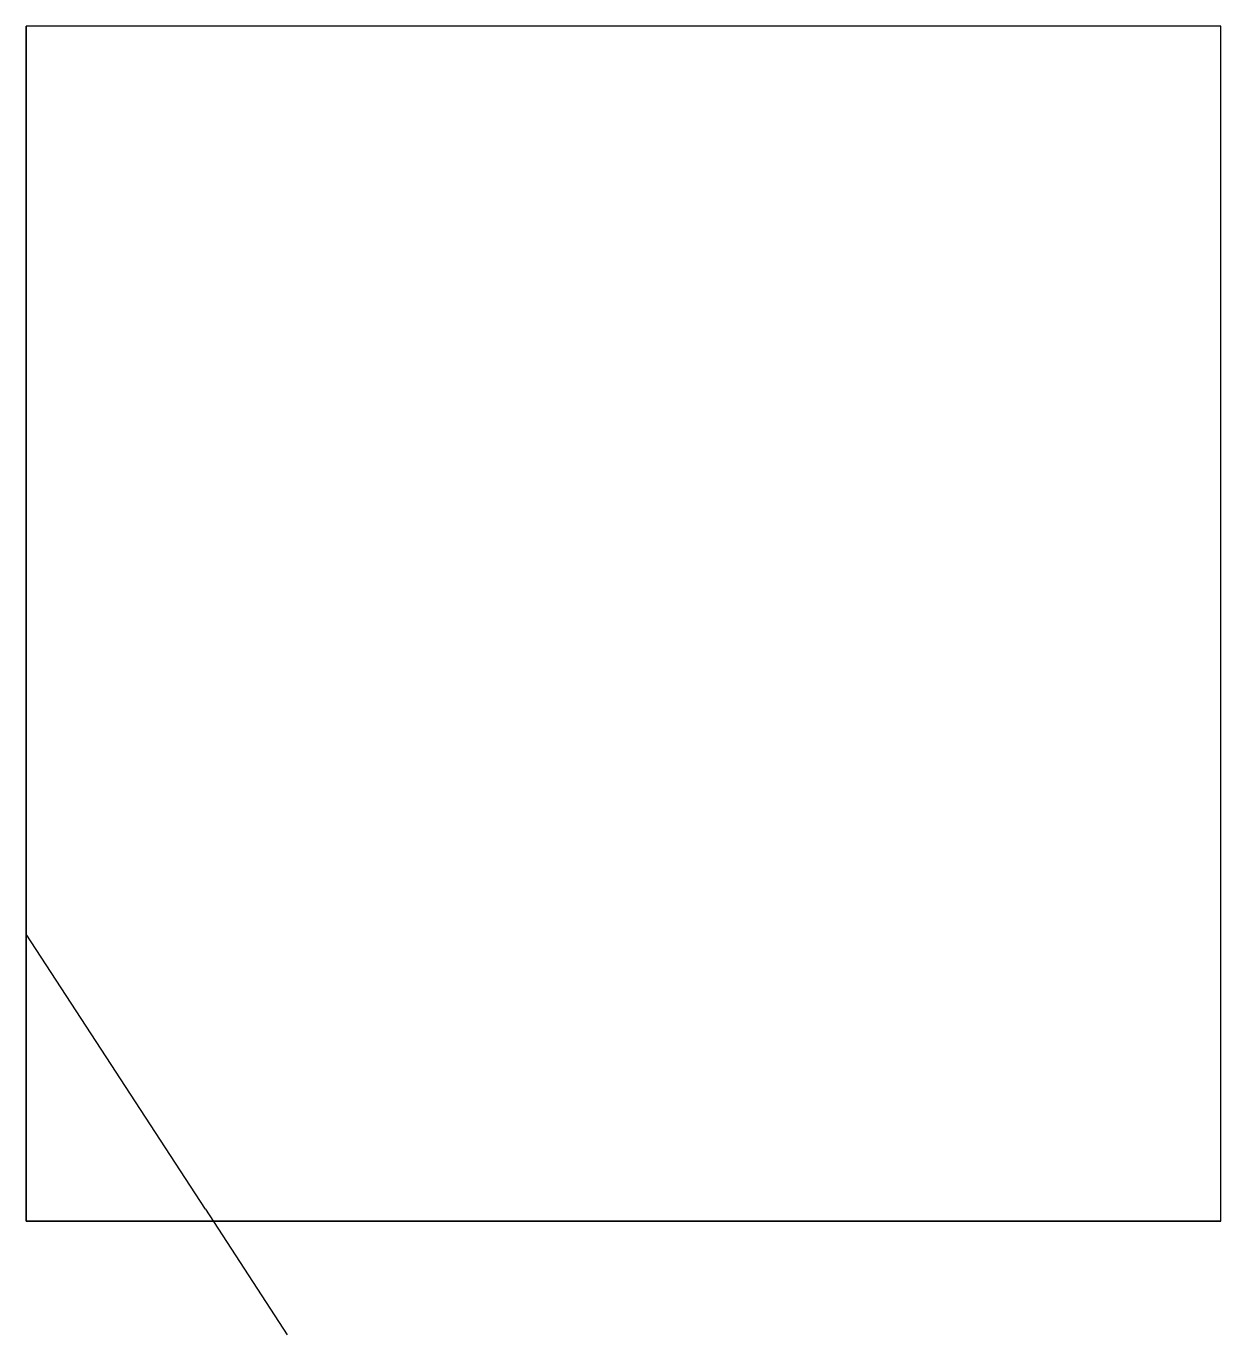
# Model space of a CAD drawing. Header units: inches. Extents: x 0 to 100, y -10 to 100.
import ezdxf

# ---------------------------------------------------------------- set-up
doc = ezdxf.new("R2010")
doc.units = ezdxf.units.IN
doc.header["$MEASUREMENT"] = 0

msp = doc.modelspace()

# ---------------------------------------------------------------- linework, layer by layer
at = {"color": 3}
for p, q in [((100, 100), (0, 100)), ((0, 100), (0, 0)), ((100, 0), (100, 100))]:
    msp.add_line(p, q, dxfattribs=at)
at = {"color": 5}
for p, q in [((0, 0, 100), (0, 100, 100)), ((0, 100, 100), (0, 100)), ((0, 100), (0, 0)), ((0, 0), (0, 0, 100))]:
    msp.add_line(p, q, dxfattribs=at)
msp.add_line((15, 1, 38), (0, 24, 4))
at = {"color": 240, "true_color": 0xed1f24}
for p, q in [((0, 0), (100, 0)), ((0, 0), (100, 0)), ((100, 0, 100), (0, 0, 100)), ((0, 0, 100), (0, 0)), ((100, 0), (100, 0, 100))]:
    msp.add_line(p, q, dxfattribs=at)
at = {"color": 40, "true_color": 0xf8d731, "extrusion": (-0.767385, 0.320481, 0.555348)}
msp.add_line((15, 1, 38), (21.86, -9.53, 53.56), dxfattribs=at)

doc.saveas('drawing.dxf')
